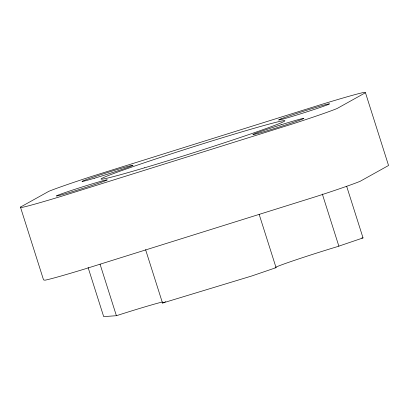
<?xml version="1.0" encoding="UTF-8"?>
<svg xmlns="http://www.w3.org/2000/svg" width="409" height="409" viewBox="0 0 409 409"><rect width="100%" height="100%" fill="white"/><g stroke="black" fill="none" stroke-linecap="round" stroke-linejoin="round"><path stroke-width="0.61" d="M20.45 207.102L48.783 191.34A64.929 1.927 -17.6 0 1 92.434 176.177L323.488 103.835A64.929 1.927 -17.6 0 1 364.112 92.388L365.462 92.715L388.55 165.492L360.217 181.259A64.929 1.927 -17.6 0 1 316.566 196.417L85.512 268.759A64.929 1.927 -17.6 0 1 44.888 280.211L43.538 279.879L20.45 207.102L21.8 207.435A64.929 1.927 -17.6 0 0 62.424 195.983L293.478 123.641A64.929 1.927 -17.6 0 0 337.134 108.482L365.462 92.715M145.594 249.684L162.521 303.054L163.257 302.762A45.828 1.36 -17.6 0 0 164.812 302.098M259.137 214.29L276.07 267.66L251.77 275.978L162.521 303.054M275.799 267.189A45.828 1.36 -17.6 0 1 337.128 246.719L363.034 237.92L346.684 186.371M88.099 267.491L103.681 316.612L116.401 315.707L118.293 315.104A45.828 1.36 -17.6 0 1 162.383 301.99M276.07 267.66L275.896 267.69A45.828 1.36 -17.6 0 1 275.073 267.685M361.766 238.012L363.034 237.92M322.328 194.035L338.872 246.192M100.047 264.158L116.401 315.707M165.691 301.643A45.828 1.36 -17.6 0 1 165.338 301.842M105.594 180.681L104.97 180.926A26.733 0.792 -17.6 0 1 61.335 194.904A26.733 0.792 -17.6 0 1 78.395 188.181A26.733 0.792 -17.6 0 1 105.594 180.681M281.09 118.835L280.446 119.085A26.733 0.792 -17.6 0 0 307.174 111.749L308.759 111.238A26.733 0.792 -17.6 0 0 324.306 104.99A26.733 0.792 -17.6 0 0 281.09 118.835M281.177 124.755L279.582 125.256A26.733 0.792 -17.6 0 0 255.461 134.096A26.733 0.792 -17.6 0 0 299.199 120.348A26.733 0.792 -17.6 0 0 281.177 124.755M144.658 167.772A96.437 2.863 -17.6 0 0 284.843 120.88A96.437 2.863 -17.6 0 0 149.372 161.08A96.437 2.863 -17.6 0 0 144.658 167.772M94.234 178.278A26.733 0.792 -17.6 0 0 133.032 165.292A26.733 0.792 -17.6 0 0 95.399 176.468A26.733 0.792 -17.6 0 0 94.234 178.278"/></g></svg>
